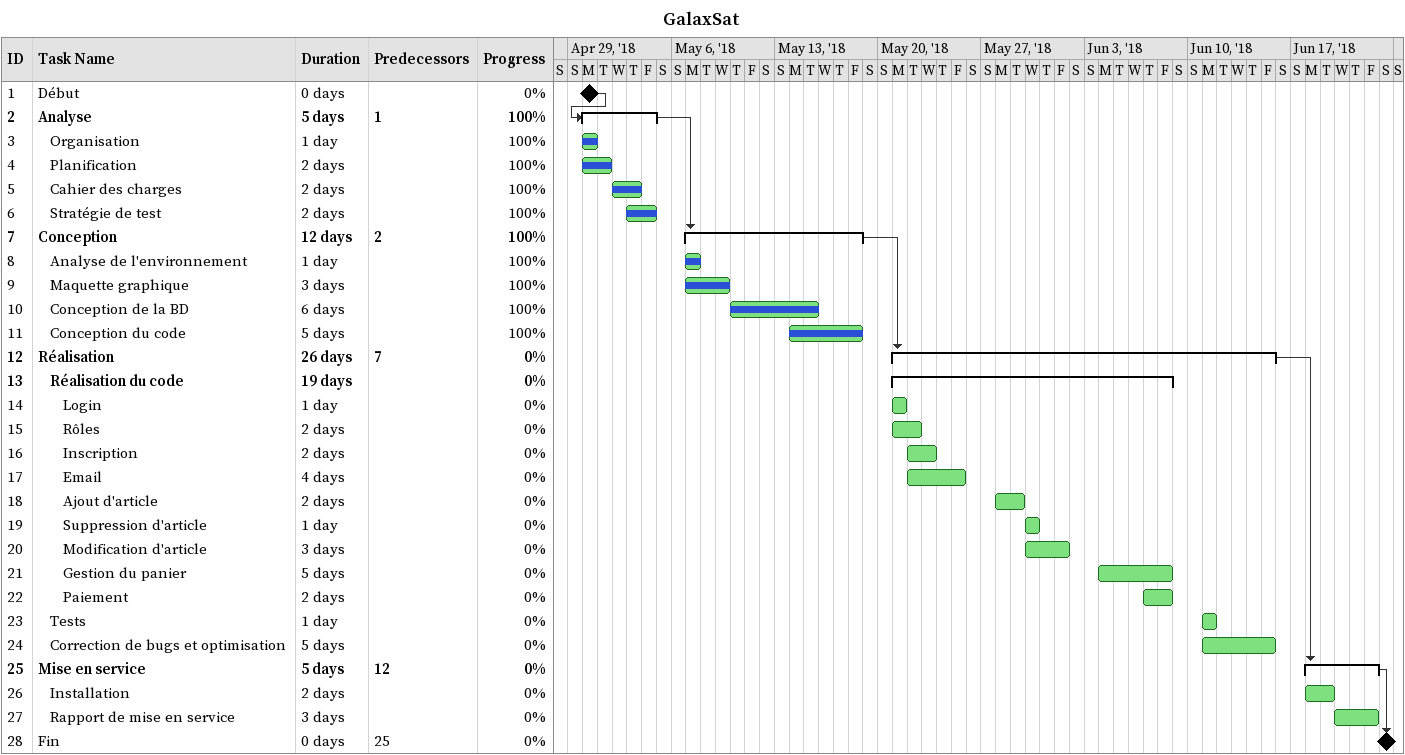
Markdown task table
GalaxSat

| ID | Level | Task | Duration | Start | Finish | Predecessors | % complete |
|---|---|---|---|---|---|---|---|
| 1 | 1 | Début | 0d | 2018-04-30 | 2018-04-30 |  | 0 |
| 2 | 1 | **Analyse** | 5d | 2018-04-30 | 2018-05-04 | 1 | 100 |
| 3 | 2 | Organisation | 1d | 2018-04-30 | 2018-04-30 |  | 100 |
| 4 | 2 | Planification | 2d | 2018-04-30 | 2018-05-01 |  | 100 |
| 5 | 2 | Cahier des charges | 2d | 2018-05-02 | 2018-05-03 |  | 100 |
| 6 | 2 | Stratégie de test | 2d | 2018-05-03 | 2018-05-04 |  | 100 |
| 7 | 1 | **Conception** | 12d | 2018-05-07 | 2018-05-18 | 2 | 100 |
| 8 | 2 | Analyse de l'environnement | 1d | 2018-05-07 | 2018-05-07 |  | 100 |
| 9 | 2 | Maquette graphique | 3d | 2018-05-07 | 2018-05-09 |  | 100 |
| 10 | 2 | Conception de la BD | 6d | 2018-05-10 | 2018-05-15 |  | 100 |
| 11 | 2 | Conception du code | 5d | 2018-05-14 | 2018-05-18 |  | 100 |
| 12 | 1 | **Réalisation** | 26d | 2018-05-21 | 2018-06-15 | 7 | 0 |
| 13 | 2 | **Réalisation du code** | 19d | 2018-05-21 | 2018-06-08 |  | 0 |
| 14 | 3 | Login | 1d | 2018-05-21 | 2018-05-21 |  | 0 |
| 15 | 3 | Rôles | 2d | 2018-05-21 | 2018-05-22 |  | 0 |
| 16 | 3 | Inscription | 2d | 2018-05-22 | 2018-05-23 |  | 0 |
| 17 | 3 | Email | 4d | 2018-05-22 | 2018-05-25 |  | 0 |
| 18 | 3 | Ajout d'article | 2d | 2018-05-28 | 2018-05-29 |  | 0 |
| 19 | 3 | Suppression d'article | 1d | 2018-05-30 | 2018-05-30 |  | 0 |
| 20 | 3 | Modification d'article | 3d | 2018-05-30 | 2018-06-01 |  | 0 |
| 21 | 3 | Gestion du panier | 5d | 2018-06-04 | 2018-06-08 |  | 0 |
| 22 | 3 | Paiement | 2d | 2018-06-07 | 2018-06-08 |  | 0 |
| 23 | 2 | Tests | 1d | 2018-06-11 | 2018-06-11 |  | 0 |
| 24 | 2 | Correction de bugs et optimisation | 5d | 2018-06-11 | 2018-06-15 |  | 0 |
| 25 | 1 | **Mise en service** | 5d | 2018-06-18 | 2018-06-22 | 12 | 0 |
| 26 | 2 | Installation | 2d | 2018-06-18 | 2018-06-19 |  | 0 |
| 27 | 2 | Rapport de mise en service | 3d | 2018-06-20 | 2018-06-22 |  | 0 |
| 28 | 1 | Fin | 0d | 2018-06-23 | 2018-06-23 | 25 | 0 |
